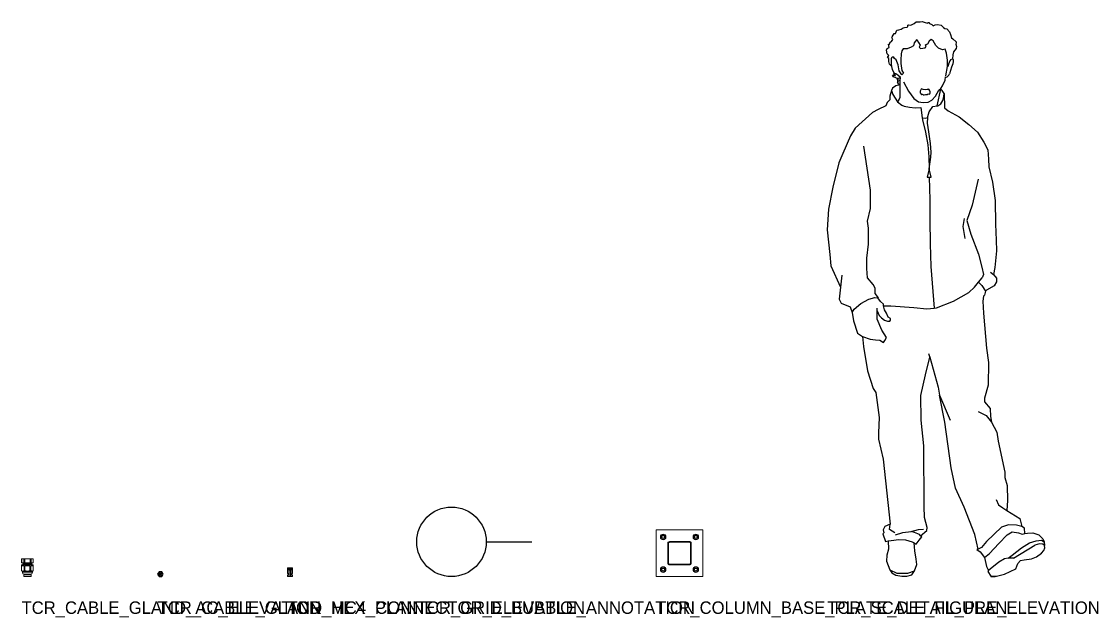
# Model space of a CAD drawing. Header units: millimetres. Extents: x 0 to 17945, y -132 to 1785.
# Drawn here: x 14482 to 17945, y -132 to 1785 of the extents above; entities that cross this region are included whole.
import ezdxf

# ---------------------------------------------------------------- set-up
doc = ezdxf.new("R2010")
doc.units = ezdxf.units.MM

# ---------------------------------------------------------------- blocks, each defined once
blk = doc.blocks.new('TCR_CABLE_GLAND_AC_ELEVATION')
at = {"color": 3, "lineweight": 0}
for p, q in [((0, 44.4), (0, 56.7)), ((37.7, 44.4), (0, 44.4)), ((0, 37.3), (37.7, 37.3)), ((0, 19.4), (0, 37.3)), ((0.4, 56.7), (0.4, 44.4)), ((3.7, 42.2), (34, 44)), ((5.2, 42.9), (3.7, 42.2)), ((3.7, 42.2), (5.2, 41.4)), ((34, 40.7), (3.7, 38.8)), ((5.2, 39.6), (3.7, 38.8)), ((3.7, 38.8), (5.2, 38.1)), ((5.2, 44.4), (5.2, 42.9)), ((5.2, 41.4), (32.5, 43.3)), ((11.6, 43.3), (5.2, 42.9)), ((5.2, 41.4), (5.2, 39.6)), ((32.8, 41.4), (5.2, 39.6)), ((5.2, 38.1), (32.5, 39.9)), ((5.2, 38.1), (5.2, 37.3)), ((7.1, 44.4), (7.1, 56.7)), ((10.8, 56.7), (10.8, 44.4)), ((18.3, 43.7), (11.6, 43.3)), ((31, 44.4), (18.3, 43.7)), ((27.3, 44.4), (27.3, 56.7)), ((32.8, 38.1), (27.6, 37.3)), ((31, 56.7), (31, 44.4)), ((32.5, 43.3), (34, 44)), ((32.5, 39.9), (34, 40.7)), ((32.8, 41.4), (32.8, 43.3)), ((34, 40.7), (32.8, 41.4)), ((32.8, 38.1), (32.8, 39.9)), ((33.6, 37.3), (32.8, 38.1)), ((34, 44), (33.2, 44.4)), ((37.7, 44.4), (37.7, 56.7)), ((37.7, 19.4), (37.7, 37.3)), ((0, 34), (8.2, 34)), ((0, 19.4), (3, 16.4)), ((0, 19.4), (1.9, 17.9)), ((1.9, 17.9), (4.1, 17.5)), ((35.1, 16.4), (3, 16.4)), ((3, 13.8), (3, 16.4)), ((3, 13.8), (35.1, 13.8)), ((3, 13.8), (4.5, 9.3)), ((4.1, 17.5), (6.3, 17.9)), ((4.5, 9.3), (9, 7.5)), ((6.3, 17.9), (8.2, 19.4)), ((8.2, 6), (7.5, 5.2)), ((30.6, 5.2), (7.5, 5.2)), ((7.5, 5.2), (7.5, 0.7)), ((7.5, 0.7), (30.6, 0.7)), ((7.5, 0.7), (8.2, 0)), ((8.2, 19.4), (8.2, 34)), ((8.2, 19.4), (10.8, 19.4)), ((29.9, 6), (8.2, 6)), ((29.9, 0), (8.2, 0)), ((9, 7.5), (29.1, 7.5)), ((9.7, 6), (9.7, 7.5)), ((10.8, 34), (26.9, 34)), ((10.8, 34), (10.8, 19.4)), ((10.8, 19.4), (14.9, 17.9)), ((14.9, 17.9), (19, 17.5)), ((19, 17.5), (23.1, 17.9)), ((23.1, 17.9), (26.9, 19.4)), ((26.9, 19.4), (26.9, 34)), ((26.9, 19.4), (29.9, 19.4)), ((28, 7.5), (28, 6)), ((29.1, 7.5), (33.2, 9.3)), ((29.9, 34), (37.7, 34)), ((29.9, 34), (29.9, 19.4)), ((29.9, 19.4), (31.7, 17.9)), ((30.6, 5.2), (29.9, 6)), ((29.9, 0), (30.6, 0.7)), ((30.6, 5.2), (30.6, 0.7)), ((31.7, 17.9), (33.6, 17.5)), ((33.2, 9.3), (35.1, 13.8)), ((33.6, 17.5), (35.8, 17.9)), ((35.1, 16.4), (37.7, 19.4)), ((35.1, 16.4), (35.1, 13.8)), ((35.8, 17.9), (37.7, 19.4))]:
    blk.add_line(p, q, dxfattribs=at)
blk.add_lwpolyline([(0, 56.7), (37.7, 56.7)], dxfattribs=at)
blk = doc.blocks.new('TCR_CABLE_GLAND_HEX_PLAN')
at = {"color": 3}
for points in [[(4.5, 0), (13.4, 0), (17.8, 7.7), (13.4, 15.4), (4.5, 15.4), (0, 7.7)], [(5, 1), (12.8, 1), (16.7, 7.7), (12.8, 14.5), (5, 14.5), (1.1, 7.7)]]:
    blk.add_lwpolyline(points, close=True, dxfattribs=at)
for radius in [4.41, 1.19]:
    blk.add_circle((8.9, 7.7), radius, dxfattribs=at)
blk = doc.blocks.new('TCR_MC4_CONNECTOR_ELEVATION')
at = {"color": 3, "lineweight": 0}
for p, q in [((0, 28.4), (0, 9.8)), ((0, 9.8), (3.2, 9.8)), ((0, 5.8), (0, 0)), ((0, 5.8), (3.2, 5.8)), ((0, 0), (15.6, 0)), ((1.5, 28.4), (1.5, 9.8)), ((1.5, 5.8), (1.5, 0)), ((2.2, 28.4), (3.7, 25.6)), ((3.2, 9.8), (3.2, 5.8)), ((3.7, 22.6), (3.7, 25.6)), ((11.9, 25.6), (3.7, 25.6)), ((11.9, 22.6), (3.7, 22.6)), ((3.7, 22.6), (4.6, 21.5)), ((4.6, 21.5), (5.8, 20.8)), ((5.8, 20.8), (5.8, 0)), ((5.8, 20.8), (9.8, 20.8)), ((9.8, 20.8), (10.8, 21.5)), ((9.8, 20.8), (9.8, 0)), ((10.8, 21.5), (11.9, 22.6)), ((11.9, 25.6), (13.4, 28.4)), ((11.9, 22.6), (11.9, 25.6)), ((15.6, 9.8), (12.4, 9.8)), ((12.4, 5.8), (12.4, 9.8)), ((15.6, 5.8), (12.4, 5.8)), ((14.1, 28.4), (14.1, 9.8)), ((14.1, 5.8), (14.1, 0)), ((15.6, 28.4), (15.6, 9.8)), ((15.6, 5.8), (15.6, 0))]:
    blk.add_line(p, q, dxfattribs=at)
blk.add_lwpolyline([(0, 28.4), (15.6, 28.4)], dxfattribs=at)
blk = doc.blocks.new('TCR_GRID_BUBBLE_ANNOTATION')
at = {"layer": 'A-spec', "color": 3}
blk.add_line((223.5, 111.8), (370.3, 111.8), dxfattribs=at)
at = {"layer": 'A-spec'}
blk.add_circle((111.8, 111.8), 111.8, dxfattribs=at)
blk = doc.blocks.new('TCR_COLUMN_BASE_PLATE_DETAIL_PLAN')
at = {"color": 230, "lineweight": 5}
blk.add_lwpolyline([(150, 150), (0, 150), (0, 0), (150, 0)], close=True, dxfattribs=at)
at = {"layer": 'BOLT', "color": 4, "lineweight": 5}
for points in [[(15, 131.8), (22.5, 136.2), (30, 131.8), (30, 123.2), (22.5, 118.8), (15, 123.2)], [(135, 131.8), (127.5, 136.2), (120, 131.8), (120, 123.2), (127.5, 118.8), (135, 123.2)], [(15, 18.2), (22.5, 13.8), (30, 18.2), (30, 26.8), (22.5, 31.2), (15, 26.8)], [(135, 18.2), (127.5, 13.8), (120, 18.2), (120, 26.8), (127.5, 31.2), (135, 26.8)]]:
    blk.add_lwpolyline(points, close=True, dxfattribs=at)
for centre, radius in [((22.5, 127.5), 9), ((22.5, 127.5), 7.23), ((22.5, 127.5), 4.5), ((22.5, 127.5), 3.94), ((127.5, 127.5), 9), ((127.5, 127.5), 7.23), ((127.5, 127.5), 4.5), ((127.5, 127.5), 3.94), ((22.5, 22.5), 9), ((22.5, 22.5), 7.23), ((22.5, 22.5), 4.5), ((22.5, 22.5), 3.94), ((127.5, 22.5), 9), ((127.5, 22.5), 7.23), ((127.5, 22.5), 4.5), ((127.5, 22.5), 3.94)]:
    blk.add_circle(centre, radius, dxfattribs=at)
at = {"layer": 'S-100X100X3-2', "color": 4, "lineweight": 5}
for points in [[(107.7, 112.5), (42.3, 112.5, 0.414214), (37.5, 107.7), (37.5, 42.3, 0.414214), (42.3, 37.5), (107.7, 37.5, 0.414214), (112.5, 42.3), (112.5, 107.7, 0.414214)], [(107.7, 110.1), (42.3, 110.1, 0.414214), (39.9, 107.7), (39.9, 42.3, 0.414214), (42.3, 39.9), (107.7, 39.9, 0.414214), (110.1, 42.3), (110.1, 107.7, 0.414214)]]:
    blk.add_lwpolyline(points, format="xyb", close=True, dxfattribs=at)
blk = doc.blocks.new('TCR_SCALE_FIGURE_ELEVATION')
at = {"color": 8}
for p, q in [((249.2, 1765.8), (257.4, 1766.9)), ((257.4, 1766.9), (259.7, 1769.6)), ((259.7, 1769.6), (259.8, 1773.5)), ((259.8, 1773.5), (262.8, 1774.7)), ((262.8, 1774.7), (269.5, 1773.4)), ((269.5, 1773.4), (279.9, 1778.7)), ((279.9, 1778.7), (285.7, 1783.8)), ((285.7, 1783.8), (291.4, 1784.6)), ((291.4, 1784.6), (299, 1783.7)), ((299, 1783.7), (306, 1785.2)), ((306, 1785.2), (315.1, 1782.2)), ((315.1, 1782.2), (322.3, 1779.5)), ((322.3, 1779.5), (323.4, 1781.9)), ((323.4, 1781.9), (326.5, 1782.3)), ((326.5, 1782.3), (328.6, 1778.9)), ((328.6, 1778.9), (336.5, 1775.6)), ((336.5, 1775.6), (341.2, 1771.7)), ((341.2, 1771.7), (347.6, 1774.4)), ((347.6, 1774.4), (355.2, 1775.2)), ((355.2, 1775.2), (366.1, 1773.8)), ((366.1, 1773.8), (373.9, 1766.2)), ((208.2, 1733.6), (208.8, 1736.4)), ((211, 1727.5), (208.2, 1733.6)), ((208.8, 1736.4), (215.5, 1746.2)), ((215.5, 1746.2), (219.3, 1747.1)), ((219.3, 1747.1), (224.1, 1757.1)), ((224.1, 1757.1), (230.4, 1758.2)), ((230.4, 1758.2), (237.8, 1760.4)), ((237.8, 1760.4), (244.3, 1764.7)), ((244.3, 1764.7), (249.2, 1765.8)), ((373.9, 1766.2), (378.8, 1762.8)), ((378.8, 1762.8), (384.4, 1762)), ((384.4, 1762), (393.1, 1752.3)), ((393.1, 1752.3), (396.1, 1743.2)), ((396.1, 1743.2), (400.2, 1732.4)), ((400.2, 1732.4), (404.4, 1729.3)), ((190.6, 1693.6), (193.2, 1698.1)), ((193.2, 1698.1), (199.6, 1701.9)), ((197.2, 1711.9), (200.5, 1712.4)), ((199.6, 1701.9), (197.2, 1711.9)), ((200.5, 1712.4), (202.9, 1718.7)), ((202.9, 1718.7), (207.3, 1721)), ((207.3, 1721), (208.5, 1724.4)), ((208.5, 1724.4), (211, 1727.5)), ((244.8, 1697.8), (240.1, 1690.9)), ((256.9, 1697.2), (244.8, 1697.8)), ((269.6, 1703), (256.9, 1697.2)), ((277.1, 1707.4), (269.6, 1703)), ((279.5, 1717.1), (277.1, 1707.4)), ((288.7, 1727.8), (279.5, 1717.1)), ((288.7, 1727.8), (294.2, 1718.2)), ((294.2, 1718.2), (299.4, 1709.1)), ((299.4, 1709.1), (295.8, 1702.7)), ((295.8, 1702.7), (300.2, 1698.9)), ((300.2, 1698.9), (315.1, 1700.8)), ((315.1, 1700.8), (318.7, 1704.9)), ((322.6, 1712.5), (316, 1710.5)), ((318.7, 1704.9), (316, 1710.5)), ((327.5, 1722.5), (322.6, 1712.5)), ((334.6, 1727.9), (327.5, 1722.5)), ((340.6, 1723.3), (334.6, 1727.9)), ((349.5, 1708.5), (340.6, 1723.3)), ((357.8, 1699.6), (349.5, 1708.5)), ((370.6, 1694.5), (357.8, 1699.6)), ((404.4, 1729.3), (414.7, 1719.7)), ((415.1, 1698.8), (410.7, 1693.3)), ((415.1, 1716.7), (414.3, 1712.6)), ((414.3, 1712.6), (415.4, 1705.2)), ((414.7, 1719.7), (415.1, 1716.7)), ((415.4, 1705.2), (415.1, 1698.8)), ((193.2, 1681.4), (190.6, 1693.6)), ((197.8, 1675.7), (193.2, 1681.4)), ((194.1, 1669.5), (197.8, 1675.7)), ((198.5, 1666.5), (194.1, 1669.5)), ((197.8, 1656.6), (198.5, 1666.5)), ((206.5, 1666.8), (209.3, 1671.9)), ((206.6, 1649.2), (206.5, 1666.8)), ((209.3, 1671.9), (213.4, 1671.3)), ((216.1, 1665.8), (213.4, 1671.3)), ((221.9, 1661.6), (216.1, 1665.8)), ((238.4, 1681.5), (236.8, 1662.2)), ((240.1, 1690.9), (238.4, 1681.5)), ((379.2, 1695.9), (370.6, 1694.5)), ((384.1, 1683), (379.2, 1695.9)), ((386.7, 1661.4), (384.1, 1683)), ((398.2, 1663.4), (394.9, 1658.4)), ((398.2, 1663.4), (403, 1665.1)), ((404.3, 1678.4), (403, 1665.1)), ((403, 1665.1), (404.8, 1663.1)), ((406.8, 1687.6), (404.3, 1678.4)), ((404.8, 1663.1), (405.7, 1656.7)), ((410.7, 1693.3), (406.8, 1687.6)), ((200.8, 1648.1), (197.8, 1656.6)), ((208.1, 1640.3), (200.8, 1648.1)), ((208.1, 1640.3), (206.6, 1649.2)), ((209.6, 1631.3), (208.1, 1640.3)), ((215.6, 1619.4), (209.6, 1631.3)), ((228.5, 1645.9), (221.9, 1661.6)), ((231, 1626.1), (228.5, 1645.9)), ((236.8, 1662.2), (236.5, 1650.6)), ((236.5, 1650.6), (240.6, 1627.7)), ((381.7, 1610.8), (387.1, 1640.6)), ((387.1, 1640.6), (386.7, 1661.4)), ((389.4, 1641.7), (387.1, 1640.6)), ((390.1, 1648.6), (389.4, 1641.7)), ((394.9, 1658.4), (390.1, 1648.6)), ((399.4, 1638.6), (393.9, 1617)), ((404.5, 1649.5), (399.4, 1638.6)), ((405.7, 1656.7), (404.5, 1649.5)), ((213.2, 1607), (210.2, 1613.2)), ((210.2, 1613.2), (213.9, 1611)), ((222.9, 1602.6), (213.2, 1607)), ((213.9, 1611), (213.5, 1614.5)), ((213.5, 1614.5), (216.3, 1612.5)), ((216.7, 1614.6), (214.1, 1618.9)), ((214.1, 1618.9), (217.5, 1617.1)), ((220.5, 1616.7), (215.6, 1619.4)), ((216.3, 1612.5), (220, 1611)), ((220, 1611), (216.7, 1614.6)), ((217.5, 1617.1), (220.5, 1616.7)), ((227.3, 1613), (220.5, 1616.7)), ((229.3, 1602.4), (222.9, 1602.6)), ((224.6, 1601.2), (226.4, 1593.4)), ((229.3, 1596.1), (224.6, 1601.2)), ((226.4, 1593.4), (228.1, 1590.1)), ((235.3, 1605), (227.3, 1613)), ((235.3, 1605), (229.3, 1602.4)), ((235.2, 1594.5), (229.3, 1596.1)), ((239.8, 1613.6), (231, 1626.1)), ((235.1, 1581.9), (235.2, 1594.5)), ((235.2, 1594.5), (235.3, 1605)), ((245.3, 1618.6), (239.8, 1613.6)), ((240.6, 1627.7), (245.3, 1618.6)), ((371.4, 1578), (379.2, 1596.9)), ((379.2, 1596.9), (381, 1606.8)), ((381, 1606.8), (384.5, 1606.2)), ((384.5, 1606.2), (387.5, 1608)), ((387.5, 1608), (391.5, 1612.2)), ((391.5, 1612.2), (393.9, 1617)), ((206.9, 1562.9), (201.2, 1545.1)), ((210.2, 1570.9), (206.9, 1562.9)), ((206.9, 1562.9), (210.8, 1550.2)), ((220.8, 1578), (210.2, 1570.9)), ((235.1, 1581.9), (220.8, 1578)), ((228.1, 1590.1), (225.4, 1589.5)), ((225.4, 1589.5), (227.9, 1586.1)), ((227.9, 1586.1), (235.1, 1581.9)), ((234.8, 1541.1), (235.1, 1581.9)), ((245.2, 1591.2), (261.3, 1560.7)), ((261.3, 1560.7), (278.6, 1538.1)), ((299.5, 1560.7), (298.8, 1556.2)), ((302.2, 1567.3), (299.5, 1560.7)), ((303.2, 1568.3), (302.2, 1567.3)), ((308.8, 1566.7), (303.2, 1568.3)), ((315.4, 1565.8), (308.8, 1566.7)), ((321.7, 1566.1), (315.4, 1565.8)), ((324.2, 1566.4), (321.7, 1566.1)), ((326.8, 1567.9), (324.2, 1566.4)), ((329.5, 1564.3), (326.8, 1567.9)), ((331.4, 1558.8), (329.5, 1564.3)), ((331.5, 1556), (331.4, 1558.8)), ((348.4, 1545.2), (359.6, 1564.8)), ((353.9, 1514.1), (365.4, 1567.9)), ((359.6, 1564.8), (366, 1570.3)), ((365.4, 1567.9), (366, 1570.3)), ((370.3, 1563.6), (365.4, 1567.9)), ((366, 1570.3), (371.4, 1578)), ((375.9, 1554.2), (370.3, 1563.6)), ((192.8, 1524.4), (188.8, 1513.7)), ((201.2, 1533.5), (192.8, 1524.4)), ((201.2, 1545.1), (201.2, 1533.5)), ((210.8, 1550.2), (226.6, 1527.2)), ((228.9, 1531.5), (226.6, 1527.2)), ((226.6, 1527.2), (240.3, 1515.7)), ((228.9, 1531.5), (234.8, 1541.1)), ((278.6, 1538.1), (293.7, 1526.5)), ((293.7, 1526.5), (309.2, 1524.7)), ((298.8, 1556.2), (299.9, 1554.6)), ((299.9, 1554.6), (301.5, 1554.6)), ((301.5, 1554.6), (301.3, 1552.4)), ((301.3, 1552.4), (304, 1550.5)), ((304, 1550.5), (306.8, 1551.5)), ((306.8, 1551.5), (308.2, 1549.4)), ((308.2, 1549.4), (312.1, 1549.4)), ((309.2, 1524.7), (324.3, 1526.1)), ((312.1, 1549.4), (316.3, 1550.8)), ((316.3, 1550.8), (323.1, 1550.6)), ((323.1, 1550.6), (325.1, 1552.6)), ((324.3, 1526.1), (336.4, 1531.9)), ((325.1, 1552.6), (328.7, 1551.3)), ((328.7, 1551.3), (330.4, 1552.5)), ((330.4, 1552.5), (331.5, 1556)), ((336.4, 1531.9), (348.4, 1545.2)), ((365.9, 1521), (371.6, 1531.4)), ((371.6, 1531.4), (375.4, 1544.6)), ((375.4, 1544.6), (375.9, 1554.2)), ((375.9, 1554.2), (377.1, 1507.4)), ((145.5, 1493.1), (90.4, 1442.4)), ((163.6, 1502.4), (145.5, 1493.1)), ((188.8, 1513.7), (163.6, 1502.4)), ((240.3, 1515.7), (247.4, 1512.8)), ((247.4, 1512.8), (264.7, 1509.3)), ((264.7, 1509.3), (283.2, 1507.9)), ((283.2, 1507.9), (301.2, 1509.1)), ((301.2, 1509.1), (305.8, 1475.4)), ((323.8, 1479.7), (328, 1495.1)), ((328, 1495.1), (339.7, 1511.8)), ((339.7, 1511.8), (353.9, 1514.1)), ((353.9, 1514.1), (356.4, 1514.5)), ((356.4, 1514.5), (365.9, 1521)), ((377.1, 1507.4), (389.3, 1498.3)), ((389.3, 1498.3), (424.2, 1478.4)), ((305.8, 1475.4), (315.2, 1474.8)), ((305.8, 1475.4), (306.7, 1468.8)), ((306.7, 1468.8), (316.1, 1429.5)), ((315.2, 1474.8), (323.7, 1476)), ((323, 1458.3), (323.7, 1476)), ((327.1, 1430.9), (323, 1458.3)), ((323.7, 1476), (323.8, 1479.7)), ((424.2, 1478.4), (455.7, 1453.6)), ((90.4, 1442.4), (74.5, 1417.3)), ((316.1, 1429.5), (323.9, 1389.1)), ((332.1, 1392.9), (327.1, 1430.9)), ((455.7, 1453.6), (483.3, 1429)), ((483.3, 1429), (504.1, 1397.3)), ((74.5, 1417.3), (49.9, 1361.1)), ((323.9, 1389.1), (326.8, 1350.1)), ((334.1, 1364.8), (332.1, 1392.9)), ((504.1, 1397.3), (516.9, 1372.9)), ((49.9, 1361.1), (37.7, 1330.3)), ((139.4, 1242.4), (117.6, 1384.2)), ((333.2, 1348.7), (334.1, 1364.8)), ((516.9, 1372.9), (519.3, 1342)), ((37.7, 1330.3), (17.9, 1252.4)), ((326.8, 1350.1), (327.5, 1311.2)), ((327.5, 1311.2), (333.2, 1348.7)), ((519.3, 1342), (519.7, 1317.9)), ((519.7, 1317.9), (532.1, 1268.2)), ((327.5, 1311.2), (321.7, 1285.1)), ((321.7, 1285.1), (328.1, 1285.1)), ((334.6, 1285.1), (327.5, 1311.2)), ((328.1, 1285.1), (330.6, 1212.1)), ((328.1, 1285.1), (334.6, 1285.1)), ((17.9, 1252.4), (4.5, 1181.7)), ((486, 1278.7), (465.9, 1194.2)), ((532.1, 1268.2), (540.2, 1209.7)), ((139.4, 1183.3), (139.4, 1242.4)), ((4.5, 1181.7), (0, 1114.7)), ((130.1, 1143.4), (139.4, 1183.3)), ((330.6, 1212.1), (330.3, 1146.8)), ((465.9, 1194.2), (448.7, 1144.8)), ((540.2, 1209.7), (541.6, 1133.8)), ((132.6, 1120.6), (130.1, 1143.4)), ((330.3, 1146.8), (330.8, 1069.7)), ((440.8, 1151.2), (436.5, 1126.1)), ((448.7, 1144.8), (461.6, 1101.1)), ((0, 1114.7), (8.3, 1035.6)), ((133.1, 1069), (132.6, 1120.6)), ((436.5, 1126.1), (443, 1087.5)), ((541.6, 1133.8), (543.5, 1081.9)), ((461.6, 1101.1), (486.6, 1037.4)), ((543.5, 1081.9), (544.5, 1047.8)), ((127.3, 1023.6), (133.1, 1069)), ((330.8, 1069.7), (333.6, 997.2)), ((544.5, 1047.8), (539.2, 994)), ((8.3, 1035.6), (11.5, 999.9)), ((127, 991), (127.3, 1023.6)), ((486.6, 1037.4), (497.7, 994.9)), ((11.5, 999.9), (42.7, 930.7)), ((129.7, 960.8), (127, 991)), ((333.6, 997.2), (343.7, 863.6)), ((497.7, 994.9), (502.4, 971.4)), ((502.4, 971.4), (498.3, 960.7)), ((524.9, 979.3), (534.5, 971.2)), ((539.2, 994), (534.5, 971.2)), ((534.5, 971.2), (544.2, 959.6)), ((46.6, 969.5), (42.7, 930.7)), ((147.8, 939.3), (129.7, 960.8)), ((154.2, 927.6), (147.8, 939.3)), ((473.6, 930.8), (486.7, 947.1)), ((486.7, 947.1), (498.3, 960.7)), ((486.7, 947.1), (497.8, 936.5)), ((497.8, 936.5), (509.4, 918)), ((544.2, 948.4), (536.9, 935.1)), ((544.2, 959.6), (544.2, 948.4)), ((42.7, 930.7), (38.8, 892.1)), ((154.2, 910.5), (154.2, 927.6)), ((165, 896.4), (154.2, 910.5)), ((406.7, 885.4), (456, 914.1)), ((456, 914.1), (473.6, 930.8)), ((502.4, 902), (500.1, 886)), ((506.1, 904.8), (502.4, 902)), ((509.4, 918), (506.1, 904.8)), ((509.4, 918), (512.2, 921.2)), ((536.9, 935.1), (512.2, 921.2)), ((38.8, 892.1), (45.2, 879.7)), ((45.2, 879.7), (74.1, 867.9)), ((74.1, 867.9), (80.4, 849.5)), ((87.1, 860.4), (108.4, 878.8)), ((108.4, 878.8), (133.9, 892.2)), ((133.9, 892.2), (153.2, 897.7)), ((153.2, 897.7), (162.6, 896.6)), ((171.3, 884.9), (162.6, 896.6)), ((162.6, 896.6), (165, 896.4)), ((180.6, 875.7), (171.3, 884.9)), ((181.5, 871), (180.6, 875.7)), ((184.1, 857.4), (181.5, 871)), ((181.5, 871), (204.8, 870.7)), ((204.8, 870.7), (278.9, 865.1)), ((352.1, 864.3), (406.7, 885.4)), ((500.1, 886), (502.3, 847.7)), ((80.4, 849.5), (87.1, 860.4)), ((80.4, 849.5), (84.9, 822.6)), ((161.2, 854.4), (161.2, 863.3)), ((161.2, 828.4), (161.2, 854.4)), ((161.2, 854.4), (167.2, 839.4)), ((167.2, 839.4), (174.4, 832.2)), ((174.4, 832.2), (184.3, 824.5)), ((190.6, 847.1), (184.1, 857.4)), ((196.4, 834.6), (190.6, 847.1)), ((204.1, 829.9), (196.4, 834.6)), ((278.9, 865.1), (320.3, 861.5)), ((320.3, 861.5), (343.7, 863.6)), ((343.7, 863.6), (352.1, 864.3)), ((502.3, 847.7), (512.5, 734.9)), ((84.9, 822.6), (98, 782.7)), ((176.1, 792.5), (161.2, 828.4)), ((184.3, 824.5), (194, 821.6)), ((194, 821.6), (201.9, 821.6)), ((201.9, 821.6), (204.1, 825.1)), ((204.1, 825.1), (204.1, 829.9)), ((98, 782.7), (113.4, 771.9)), ((113.4, 771.9), (138.1, 763.6)), ((113.4, 771.9), (117.3, 739.5)), ((138.1, 763.6), (154.9, 761.1)), ((191.1, 769.4), (176.1, 792.5)), ((185.8, 759), (191.1, 769.4)), ((117.3, 739.5), (129.8, 661.6)), ((154.9, 761.1), (169.6, 760.2)), ((169.6, 760.2), (180.9, 753.2)), ((180.9, 753.2), (185.8, 759)), ((512.5, 734.9), (518.6, 688)), ((316.3, 648.7), (329.8, 705.2)), ((326.3, 717.4), (328, 711.3)), ((328, 711.3), (329.8, 705.2)), ((329.8, 705.2), (357.4, 609.4)), ((129.8, 661.6), (148.1, 605.3)), ((518.6, 688), (517.8, 615.8)), ((301.7, 582.7), (316.3, 648.7)), ((148.1, 605.3), (156, 591.9)), ((156, 591.9), (167.2, 511.9)), ((357.4, 609.4), (361.2, 583.9)), ((517.8, 615.8), (506.3, 573.6)), ((302.5, 502.8), (301.7, 582.7)), ((378.8, 496.4), (361.2, 583.9)), ((361.2, 583.9), (395.3, 503)), ((506.3, 573.6), (505.8, 561.6)), ((505.8, 561.6), (524, 540.7)), ((486.1, 531.4), (511, 517.9)), ((524, 540.7), (525.6, 514.6)), ((167.2, 511.9), (165.2, 462.3)), ((310.8, 420), (302.5, 502.8)), ((398.9, 349.8), (378.8, 496.4)), ((511, 517.9), (519.6, 507.1)), ((519.6, 507.1), (528.2, 496.4)), ((525.6, 514.6), (528.2, 496.4)), ((528.2, 496.4), (545.8, 464.1)), ((165.2, 462.3), (165.4, 441.4)), ((545.8, 464.1), (550, 435.6)), ((165.4, 441.4), (180.3, 377.3)), ((312, 225.7), (310.8, 420)), ((550, 435.6), (571.6, 336)), ((180.3, 377.3), (203, 168.6)), ((413.1, 284.5), (398.9, 349.8)), ((571.6, 336), (571.6, 318.7)), ((571.6, 318.7), (579.4, 292.6)), ((440.5, 223.4), (413.1, 284.5)), ((579.4, 292.6), (580, 244.9)), ((543.2, 248.3), (550.9, 230.9)), ((580, 244.9), (578.1, 212)), ((312.8, 190.4), (312, 225.7)), ((475.1, 135.6), (440.5, 223.4)), ((550.9, 230.9), (564.5, 221.4)), ((564.5, 221.4), (578.1, 212)), ((578.1, 212), (619.2, 186.8)), ((321.5, 158.2), (312.8, 190.4)), ((619.2, 186.8), (625.6, 161.2)), ((182.6, 140.6), (178.9, 137.9)), ((185.1, 160.5), (179.6, 150.3)), ((179.6, 150.3), (182.6, 140.6)), ((203, 168.6), (185.1, 160.5)), ((200, 151.6), (203, 168.6)), ((217.8, 140.2), (200, 151.6)), ((219.4, 134.1), (243.4, 141.2)), ((243.4, 141.2), (270.2, 144.8)), ((270.2, 144.8), (293.7, 151.3)), ((281.1, 142), (270.2, 144.8)), ((296.4, 134.9), (281.1, 142)), ((293.7, 151.3), (310.1, 152.7)), ((300.4, 131.1), (320.2, 147.8)), ((320.2, 147.8), (321.5, 158.2)), ((560.7, 159.1), (512.3, 112.6)), ((583, 166), (560.7, 159.1)), ((578.4, 134.2), (595, 144)), ((609.1, 165.1), (583, 166)), ((595, 144), (615.5, 140.6)), ((625.6, 161.2), (609.1, 165.1)), ((615.5, 140.6), (627.1, 136.7)), ((634.6, 155.6), (625.6, 161.2)), ((635.5, 138.1), (634.6, 155.6)), ((635.5, 138.1), (643.9, 139.4)), ((643.9, 139.4), (661.6, 140.2)), ((661.6, 140.2), (680.4, 134.7)), ((178.9, 137.9), (187.4, 112.8)), ((187.4, 112.8), (196.6, 114.6)), ((196.6, 114.6), (205.7, 116.4)), ((196.6, 114.6), (196.9, 88.5)), ((205.7, 116.4), (230.6, 119.4)), ((230.6, 119.4), (251.9, 118.3)), ((251.9, 118.3), (273.2, 111.7)), ((273.2, 111.7), (279.6, 108)), ((282, 82.6), (279.6, 108)), ((279.6, 108), (286, 104.4)), ((286, 104.4), (296.1, 116.7)), ((296.1, 116.7), (304.3, 127.3)), ((300.4, 131.1), (296.4, 134.9)), ((304.3, 127.3), (300.4, 131.1)), ((485.2, 88.4), (475.1, 135.6)), ((512.3, 112.6), (496.1, 94)), ((522.6, 74.1), (551.9, 106.4)), ((551.9, 106.4), (578.4, 134.2)), ((625.4, 92.4), (650.6, 108.2)), ((627.1, 136.7), (635.5, 138.1)), ((650.6, 108.2), (671.9, 114.6)), ((682.8, 105.5), (667.7, 101.5)), ((671.9, 114.6), (689.2, 116.8)), ((680.4, 134.7), (694.1, 121.8)), ((694.1, 104.7), (682.8, 105.5)), ((689.2, 116.8), (698.1, 111.2)), ((694.1, 121.8), (698.1, 111.2)), ((699.3, 100.3), (694.1, 104.7)), ((698.1, 111.2), (699.3, 100.3)), ((192.2, 69.3), (191.1, 49.3)), ((196.9, 88.5), (192.2, 69.3)), ((286, 55.6), (282, 82.6)), ((485.2, 88.4), (481.6, 86.6)), ((481.6, 86.6), (491.8, 79)), ((496.1, 94), (485.2, 88.4)), ((491.8, 79), (506, 61.4)), ((506, 61.4), (522.6, 74.1)), ((595.3, 68.4), (625.4, 92.4)), ((599.4, 59.2), (667.7, 101.5)), ((673.4, 63.7), (688.9, 75.3)), ((688.9, 75.3), (696.8, 84.2)), ((696.8, 84.2), (700, 92.1)), ((700, 92.1), (699.3, 100.3)), ((191.1, 49.3), (201.7, 21.5)), ((280.9, 18.3), (288.7, 38.7)), ((288.7, 38.7), (286, 55.6)), ((506, 61.4), (512.5, 32.7)), ((551.8, 46.7), (518.7, 19)), ((569.8, 56.8), (551.8, 46.7)), ((582, 59.3), (569.8, 56.8)), ((582, 59.3), (595.3, 68.4)), ((599.4, 59.2), (582, 59.3)), ((607, 24.4), (613.1, 41.8)), ((613.1, 41.8), (622.2, 51.4)), ((622.2, 51.4), (633.6, 54.1)), ((633.6, 54.1), (657.1, 57.1)), ((657.1, 57.1), (673.4, 63.7)), ((201.7, 21.5), (224, 11.3)), ((201.7, 21.5), (207.6, 12.1)), ((207.6, 12.1), (220.7, 4.5)), ((220.7, 4.5), (240.1, 1)), ((224, 11.3), (258.9, 10.9)), ((240.1, 1), (256.5, 1.8)), ((256.5, 1.8), (272.1, 6)), ((258.9, 10.9), (280.9, 18.3)), ((272.1, 6), (280.9, 18.3)), ((512.5, 32.7), (518.7, 19)), ((518.7, 19), (517.2, 16.3)), ((517.2, 16.3), (526.1, 1)), ((526.1, 1), (526.7, 0)), ((526.1, 1), (544.3, 1)), ((526.7, 0), (540.4, 0)), ((540.4, 0), (544.3, 1)), ((544.3, 1), (570.8, 7.7)), ((570.8, 7.7), (607, 24.4))]:
    blk.add_line(p, q, dxfattribs=at)

msp = doc.modelspace()

# ---------------------------------------------------------------- block references
for name, p in [('TCR_SCALE_FIGURE_ELEVATION', (17072.9, 0)), ('TCR_GRID_BUBBLE_ANNOTATION', (15752.7, 0)), ('TCR_COLUMN_BASE_PLATE_DETAIL_PLAN', (16522.9, 0)), ('TCR_CABLE_GLAND_AC_ELEVATION', (14481.6, 0)), ('TCR_CABLE_GLAND_HEX_PLAN', (14919.3, 0)), ('TCR_MC4_CONNECTOR_ELEVATION', (15337.1, 0))]:
    msp.add_blockref(name, p)

# ---------------------------------------------------------------- texts
for s, p in [('TCR_CABLE_GLAND_AC_ELEVATION', (14481.6, -120)), ('TCR_CABLE_GLAND_HEX_PLAN', (14919.3, -120)), ('TCR_MC4_CONNECTOR_ELEVATION', (15337.1, -120)), ('TCR_GRID_BUBBLE_ANNOTATION', (15752.7, -120)), ('TCR_COLUMN_BASE_PLATE_DETAIL_PLAN', (16522.9, -120)), ('TCR_SCALE_FIGURE_ELEVATION', (17072.9, -120))]:
    msp.add_text(s, height=40).set_placement(p)

doc.saveas('drawing.dxf')
